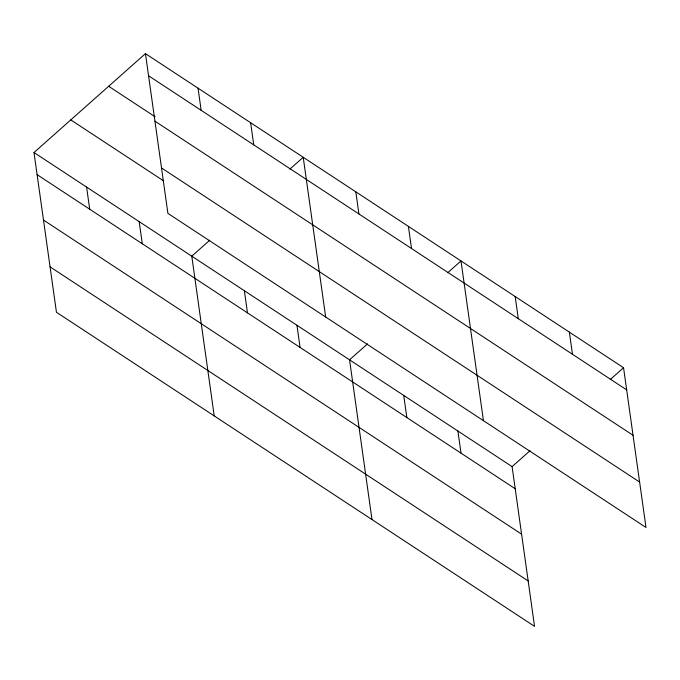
<?xml version="1.0" encoding="UTF-8"?>
<svg xmlns="http://www.w3.org/2000/svg" width="680" height="680" viewBox="0 0 680 680"><rect width="100%" height="100%" fill="white"/><g stroke="black" fill="none" stroke-linecap="round" stroke-linejoin="round"><path stroke-width="1.02" d="M34 152.524L512.1 466.633L534.548 626.365L56.448 312.264L34 152.524L145.452 53.635L623.552 367.736L646 527.476L167.9 213.367L145.452 53.635M209.771 240.21L191.777 256.181L214.225 415.913M289.918 169.099L303.221 157.293L325.669 317.024M367.54 343.868L349.546 359.83L371.994 519.571M447.695 272.748L460.998 260.942L483.446 420.682M512.1 466.633L530.094 450.662M610.249 379.542L623.552 367.736M148.563 75.769L626.663 389.87M108.672 86.275L155.125 116.79M154.946 121.176L633.046 435.276M161.517 167.96L639.616 482.06M70.779 119.893L163.693 180.931M37.111 174.658L515.211 488.758M43.495 220.065L521.594 534.165M50.065 266.849L528.164 580.95M569.364 332.137L572.475 354.272M515.185 296.539L518.288 318.673M457.912 431.035L461.023 453.16M408.408 226.398L411.519 248.523M403.733 395.428L406.844 417.562M355.819 191.845L358.921 213.97M296.956 325.286L300.067 347.412M250.631 122.74L253.742 144.865M244.367 290.734L247.477 312.859M198.042 88.188L201.153 110.321M139.179 221.629L142.29 243.763M86.59 187.077L89.701 209.21"/></g></svg>
